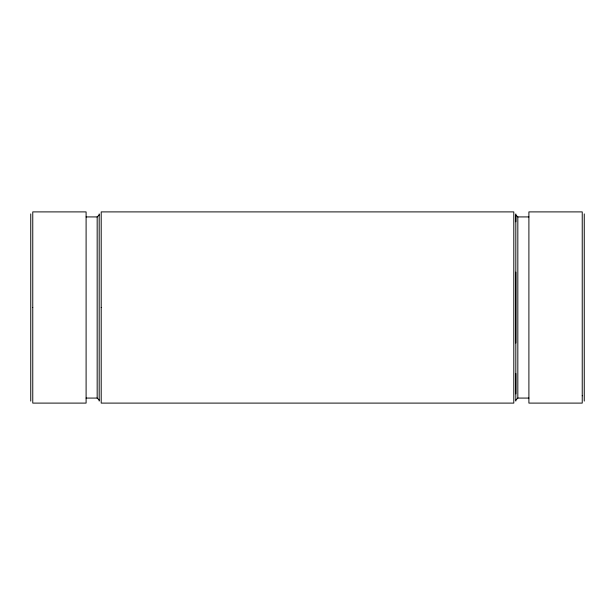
<?xml version="1.0" encoding="UTF-8"?>
<svg xmlns="http://www.w3.org/2000/svg" width="615" height="615" viewBox="0 0 615 615"><rect width="100%" height="100%" fill="white"/><g stroke="black" fill="none" stroke-linecap="round" stroke-linejoin="round"><path stroke-width="0.92" d="M99.184 214.912L97.17 216.926L97.17 223.652L97.17 398.074L99.184 400.088M515.816 393.9L515.816 373.459M515.816 343.055L515.816 272.122M515.816 221.784L515.816 214.912L517.83 216.926L517.83 223.645L517.83 398.074L515.816 400.088M86.1 216.926L97.17 216.926M517.83 216.926L528.9 216.926M86.1 398.074L97.17 398.074M517.83 398.074L528.9 398.074M584.25 213.912L584.25 401.088M515.816 213.912L515.816 401.088M99.184 213.912L99.184 401.088M30.75 213.912L30.75 401.088M32.764 307.5L32.764 403.102L86.1 403.102L86.1 211.898L32.764 211.898L32.764 307.5M101.198 307.5L101.198 403.102L513.802 403.102L513.802 211.898L101.198 211.898L101.198 307.5M582.236 395.76L582.236 403.102L528.9 403.102L528.9 211.898L582.236 211.898L582.236 395.76"/></g></svg>
